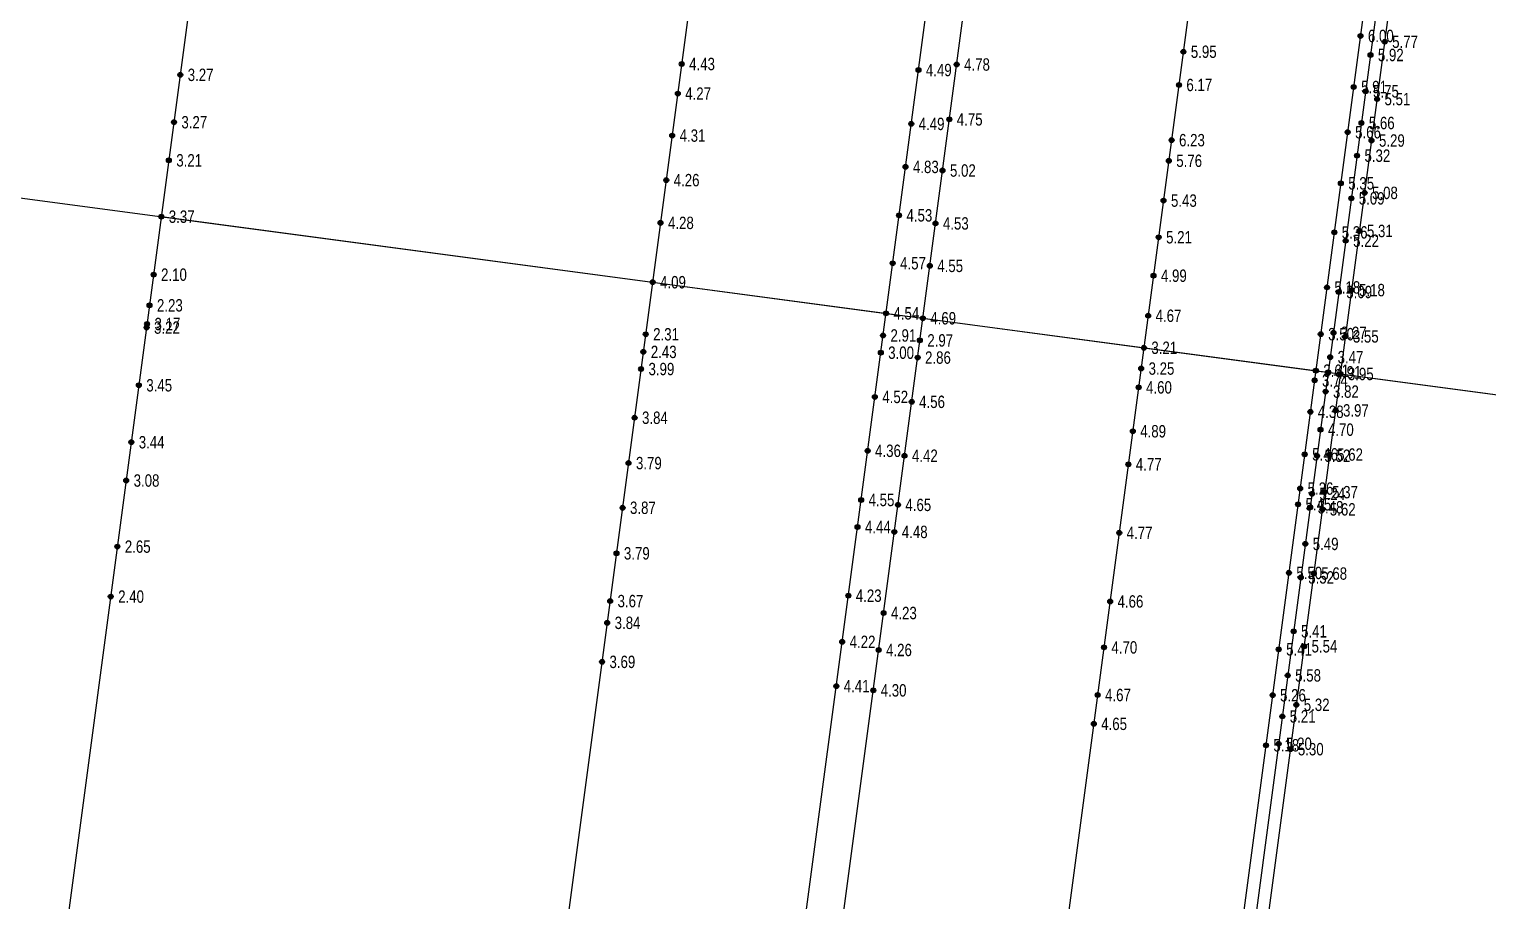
# Model space of a CAD drawing. Extents: x 572865 to 573615, y 785001 to 785187.
# Drawn here: x 573209.3 to 573268.1, y 785088.7 to 785123.9 of the extents above; entities that cross this region are included whole.
import ezdxf
from ezdxf.enums import TextEntityAlignment as Align

# ---------------------------------------------------------------- set-up
doc = ezdxf.new("R2010")
doc.units = 0
doc.header["$LTSCALE"] = 0.5
for name, color, linetype in [('DMX', 3, 'Continuous'), ('GCD', 3, 'Continuous'), ('桩号_M', 3, 'Continuous'), ('道路中线_M', 3, 'Continuous')]:
    doc.layers.add(name, color=color, linetype=linetype)
doc.styles.add('EICAD', font='fsdb_e.shx', dxfattribs={"width": 0.707, "height": 2, "bigfont": 'tjhzf.shx'})

# ---------------------------------------------------------------- blocks, each defined once
blk = doc.blocks.new('gc200')
h = blk.add_hatch(color=0)
edge = h.paths.add_edge_path()
edge.add_arc((0, 0), 0.196, 0, 360)
at = {"color": 0}
blk.add_circle((0, 0), 0.196, dxfattribs=at)

msp = doc.modelspace()

# ---------------------------------------------------------------- linework, layer by layer
at = {"layer": 'DMX', "color": 6}
for p, q in [((573219.882, 785155.955), (573209.306, 785076.657)), ((573239.707, 785153.311), (573229.131, 785074.013)), ((573259.531, 785150.667), (573248.955, 785071.369)), ((573266.47, 785149.742), (573255.894, 785070.444)), ((573267.461, 785149.61), (573256.885, 785070.312))]:
    msp.add_line(p, q, dxfattribs=at)
at = {"layer": 'DMX', "color": 6, "linetype": 'Continuous'}
for points in [[(573238.547, 785072.757), (573249.123, 785152.055)], [(573240.034, 785072.559), (573250.61, 785151.857)]]:
    msp.add_lwpolyline(points, dxfattribs=at)
at = {"layer": 'DMX', "linetype": 'Continuous'}
msp.add_lwpolyline([(573266.965, 785149.676), (573256.389, 785070.378)], dxfattribs=at)
at = {"layer": '桩号_M', "linetype": 'Continuous'}
msp.add_lwpolyline([(573214.594, 785116.306), (573234.419, 785113.662), (573243.835, 785112.406), (573245.322, 785112.208), (573254.243, 785111.018), (573261.182, 785110.093), (573262.173, 785109.961), (573274.068, 785108.374), (573293.892, 785105.73), (573313.717, 785103.086), (573319.267, 785102.346), (573333.541, 785100.442), (573353.366, 785097.798), (573373.19, 785095.154), (573393.014, 785092.51), (573412.839, 785089.866)], dxfattribs=at)
at = {"layer": '道路中线_M', "color": 4}
msp.add_line((573206.523, 785117.383), (573608.221, 785063.808), dxfattribs=at)

# ---------------------------------------------------------------- block references
at = {"layer": 'GCD', "linetype": 'Continuous'}
ref = msp.add_blockref('gc200', (573262.983, 785123.595, 6), dxfattribs=dict(at, xscale=0.5, yscale=0.5, zscale=0.5))
ref.add_attrib('height', '6.00', dxfattribs={"linetype": 'Continuous', "height": 0.5, "style": 'EICAD', "width": 0.8}).set_placement((573263.283, 785123.595, 6.002), align=Align.MIDDLE_LEFT)
ref = msp.add_blockref('gc200', (573263.96, 785123.36, 5.772), dxfattribs=dict(at, xscale=0.5, yscale=0.5, zscale=0.5))
ref.add_attrib('height', '5.77', dxfattribs={"linetype": 'Continuous', "height": 0.5, "style": 'EICAD', "width": 0.8}).set_placement((573264.26, 785123.36, 5.772), align=Align.MIDDLE_LEFT)
at = {"layer": 'GCD'}
ref = msp.add_blockref('gc200', (573255.836, 785122.958, 5.947), dxfattribs=dict(at, xscale=0.5, yscale=0.5, zscale=0.5))
ref.add_attrib('height', '5.95', dxfattribs={"height": 0.5, "style": 'EICAD', "width": 0.8}).set_placement((573256.136, 785122.958, 5.947), align=Align.MIDDLE_LEFT)
at = {"layer": 'GCD', "linetype": 'Continuous'}
ref = msp.add_blockref('gc200', (573263.384, 785122.827, 5.918), dxfattribs=dict(at, xscale=0.5, yscale=0.5, zscale=0.5))
ref.add_attrib('height', '5.92', dxfattribs={"linetype": 'Continuous', "height": 0.5, "style": 'EICAD', "width": 0.8}).set_placement((573263.684, 785122.827, 5.918), align=Align.MIDDLE_LEFT)
ref = msp.add_blockref('gc200', (573235.592, 785122.463, 4.43), dxfattribs=dict(at, xscale=0.5, yscale=0.5, zscale=0.5))
ref.add_attrib('height', '4.43', dxfattribs={"linetype": 'Continuous', "height": 0.5, "style": 'EICAD', "width": 0.8}).set_placement((573235.892, 785122.463, 4.43), align=Align.MIDDLE_LEFT)
ref = msp.add_blockref('gc200', (573245.144, 785122.219, 4.492), dxfattribs=dict(at, xscale=0.5, yscale=0.5, zscale=0.5))
ref.add_attrib('height', '4.49', dxfattribs={"linetype": 'Continuous', "height": 0.5, "style": 'EICAD', "width": 0.8}).set_placement((573245.444, 785122.219, 4.492), align=Align.MIDDLE_LEFT)
ref = msp.add_blockref('gc200', (573246.687, 785122.442, 4.781), dxfattribs=dict(at, xscale=0.5, yscale=0.5, zscale=0.5))
ref.add_attrib('height', '4.78', dxfattribs={"linetype": 'Continuous', "height": 0.5, "style": 'EICAD', "width": 0.8}).set_placement((573246.987, 785122.442, 4.781), align=Align.MIDDLE_LEFT)
ref = msp.add_blockref('gc200', (573215.357, 785122.026, 3.27), dxfattribs=dict(at, xscale=0.5, yscale=0.5, zscale=0.5))
ref.add_attrib('height', '3.27', dxfattribs={"linetype": 'Continuous', "height": 0.5, "style": 'EICAD', "width": 0.8}).set_placement((573215.657, 785122.026, 3.27), align=Align.MIDDLE_LEFT)
at = {"layer": 'GCD'}
ref = msp.add_blockref('gc200', (573255.657, 785121.618, 6.165), dxfattribs=dict(at, xscale=0.5, yscale=0.5, zscale=0.5))
ref.add_attrib('height', '6.17', dxfattribs={"height": 0.5, "style": 'EICAD', "width": 0.8}).set_placement((573255.957, 785121.618, 6.165), align=Align.MIDDLE_LEFT)
at = {"layer": 'GCD', "linetype": 'Continuous'}
ref = msp.add_blockref('gc200', (573235.434, 785121.27, 4.27), dxfattribs=dict(at, xscale=0.5, yscale=0.5, zscale=0.5))
ref.add_attrib('height', '4.27', dxfattribs={"linetype": 'Continuous', "height": 0.5, "style": 'EICAD', "width": 0.8}).set_placement((573235.733, 785121.27, 4.27), align=Align.MIDDLE_LEFT)
ref = msp.add_blockref('gc200', (573262.708, 785121.535, 5.909), dxfattribs=dict(at, xscale=0.5, yscale=0.5, zscale=0.5))
ref.add_attrib('height', '5.91', dxfattribs={"linetype": 'Continuous', "height": 0.5, "style": 'EICAD', "width": 0.8}).set_placement((573263.008, 785121.535, 5.909), align=Align.MIDDLE_LEFT)
ref = msp.add_blockref('gc200', (573263.189, 785121.36, 5.749), dxfattribs=dict(at, xscale=0.5, yscale=0.5, zscale=0.5))
ref.add_attrib('height', '5.75', dxfattribs={"linetype": 'Continuous', "height": 0.5, "style": 'EICAD', "width": 0.8}).set_placement((573263.489, 785121.36, 5.749), align=Align.MIDDLE_LEFT)
ref = msp.add_blockref('gc200', (573263.652, 785121.049, 5.505), dxfattribs=dict(at, xscale=0.5, yscale=0.5, zscale=0.5))
ref.add_attrib('height', '5.51', dxfattribs={"linetype": 'Continuous', "height": 0.5, "style": 'EICAD', "width": 0.8}).set_placement((573263.952, 785121.049, 5.505), align=Align.MIDDLE_LEFT)
ref = msp.add_blockref('gc200', (573215.102, 785120.115, 3.27), dxfattribs=dict(at, xscale=0.5, yscale=0.5, zscale=0.5))
ref.add_attrib('height', '3.27', dxfattribs={"linetype": 'Continuous', "height": 0.5, "style": 'EICAD', "width": 0.8}).set_placement((573215.402, 785120.115, 3.27), align=Align.MIDDLE_LEFT)
ref = msp.add_blockref('gc200', (573244.854, 785120.047, 4.493), dxfattribs=dict(at, xscale=0.5, yscale=0.5, zscale=0.5))
ref.add_attrib('height', '4.49', dxfattribs={"linetype": 'Continuous', "height": 0.5, "style": 'EICAD', "width": 0.8}).set_placement((573245.154, 785120.047, 4.493), align=Align.MIDDLE_LEFT)
ref = msp.add_blockref('gc200', (573246.392, 785120.23, 4.746), dxfattribs=dict(at, xscale=0.5, yscale=0.5, zscale=0.5))
ref.add_attrib('height', '4.75', dxfattribs={"linetype": 'Continuous', "height": 0.5, "style": 'EICAD', "width": 0.8}).set_placement((573246.692, 785120.23, 4.746), align=Align.MIDDLE_LEFT)
ref = msp.add_blockref('gc200', (573263.019, 785120.083, 5.661), dxfattribs=dict(at, xscale=0.5, yscale=0.5, zscale=0.5))
ref.add_attrib('height', '5.66', dxfattribs={"linetype": 'Continuous', "height": 0.5, "style": 'EICAD', "width": 0.8}).set_placement((573263.319, 785120.083, 5.661), align=Align.MIDDLE_LEFT)
ref = msp.add_blockref('gc200', (573235.208, 785119.576, 4.31), dxfattribs=dict(at, xscale=0.5, yscale=0.5, zscale=0.5))
ref.add_attrib('height', '4.31', dxfattribs={"linetype": 'Continuous', "height": 0.5, "style": 'EICAD', "width": 0.8}).set_placement((573235.507, 785119.576, 4.31), align=Align.MIDDLE_LEFT)
at = {"layer": 'GCD'}
ref = msp.add_blockref('gc200', (573255.36, 785119.391, 6.232), dxfattribs=dict(at, xscale=0.5, yscale=0.5, zscale=0.5))
ref.add_attrib('height', '6.23', dxfattribs={"height": 0.5, "style": 'EICAD', "width": 0.8}).set_placement((573255.66, 785119.391, 6.232), align=Align.MIDDLE_LEFT)
at = {"layer": 'GCD', "linetype": 'Continuous'}
ref = msp.add_blockref('gc200', (573262.465, 785119.712, 5.656), dxfattribs=dict(at, xscale=0.5, yscale=0.5, zscale=0.5))
ref.add_attrib('height', '5.66', dxfattribs={"linetype": 'Continuous', "height": 0.5, "style": 'EICAD', "width": 0.8}).set_placement((573262.765, 785119.712, 5.656), align=Align.MIDDLE_LEFT)
ref = msp.add_blockref('gc200', (573263.429, 785119.377, 5.289), dxfattribs=dict(at, xscale=0.5, yscale=0.5, zscale=0.5))
ref.add_attrib('height', '5.29', dxfattribs={"linetype": 'Continuous', "height": 0.5, "style": 'EICAD', "width": 0.8}).set_placement((573263.729, 785119.377, 5.289), align=Align.MIDDLE_LEFT)
ref = msp.add_blockref('gc200', (573262.843, 785118.766, 5.316), dxfattribs=dict(at, xscale=0.5, yscale=0.5, zscale=0.5))
ref.add_attrib('height', '5.32', dxfattribs={"linetype": 'Continuous', "height": 0.5, "style": 'EICAD', "width": 0.8}).set_placement((573263.143, 785118.766, 5.316), align=Align.MIDDLE_LEFT)
ref = msp.add_blockref('gc200', (573214.897, 785118.578, 3.21), dxfattribs=dict(at, xscale=0.5, yscale=0.5, zscale=0.5))
ref.add_attrib('height', '3.21', dxfattribs={"linetype": 'Continuous', "height": 0.5, "style": 'EICAD', "width": 0.8}).set_placement((573215.197, 785118.578, 3.21), align=Align.MIDDLE_LEFT)
ref = msp.add_blockref('gc200', (573244.623, 785118.313, 4.834), dxfattribs=dict(at, xscale=0.5, yscale=0.5, zscale=0.5))
ref.add_attrib('height', '4.83', dxfattribs={"linetype": 'Continuous', "height": 0.5, "style": 'EICAD', "width": 0.8}).set_placement((573244.923, 785118.313, 4.834), align=Align.MIDDLE_LEFT)
ref = msp.add_blockref('gc200', (573246.117, 785118.167, 5.019), dxfattribs=dict(at, xscale=0.5, yscale=0.5, zscale=0.5))
ref.add_attrib('height', '5.02', dxfattribs={"linetype": 'Continuous', "height": 0.5, "style": 'EICAD', "width": 0.8}).set_placement((573246.417, 785118.167, 5.019), align=Align.MIDDLE_LEFT)
at = {"layer": 'GCD'}
ref = msp.add_blockref('gc200', (573255.249, 785118.56, 5.761), dxfattribs=dict(at, xscale=0.5, yscale=0.5, zscale=0.5))
ref.add_attrib('height', '5.76', dxfattribs={"height": 0.5, "style": 'EICAD', "width": 0.8}).set_placement((573255.549, 785118.56, 5.761), align=Align.MIDDLE_LEFT)
at = {"layer": 'GCD', "linetype": 'Continuous'}
ref = msp.add_blockref('gc200', (573234.968, 785117.779, 4.26), dxfattribs=dict(at, xscale=0.5, yscale=0.5, zscale=0.5))
ref.add_attrib('height', '4.26', dxfattribs={"linetype": 'Continuous', "height": 0.5, "style": 'EICAD', "width": 0.8}).set_placement((573235.268, 785117.779, 4.26), align=Align.MIDDLE_LEFT)
ref = msp.add_blockref('gc200', (573262.19, 785117.65, 5.353), dxfattribs=dict(at, xscale=0.5, yscale=0.5, zscale=0.5))
ref.add_attrib('height', '5.35', dxfattribs={"linetype": 'Continuous', "height": 0.5, "style": 'EICAD', "width": 0.8}).set_placement((573262.49, 785117.65, 5.353), align=Align.MIDDLE_LEFT)
at = {"layer": 'GCD'}
ref = msp.add_blockref('gc200', (573255.035, 785116.954, 5.43), dxfattribs=dict(at, xscale=0.5, yscale=0.5, zscale=0.5))
ref.add_attrib('height', '5.43', dxfattribs={"height": 0.5, "style": 'EICAD', "width": 0.8}).set_placement((573255.335, 785116.954, 5.43), align=Align.MIDDLE_LEFT)
at = {"layer": 'GCD', "linetype": 'Continuous'}
ref = msp.add_blockref('gc200', (573262.613, 785117.044, 5.09), dxfattribs=dict(at, xscale=0.5, yscale=0.5, zscale=0.5))
ref.add_attrib('height', '5.09', dxfattribs={"linetype": 'Continuous', "height": 0.5, "style": 'EICAD', "width": 0.8}).set_placement((573262.913, 785117.044, 5.09), align=Align.MIDDLE_LEFT)
ref = msp.add_blockref('gc200', (573263.147, 785117.265, 5.075), dxfattribs=dict(at, xscale=0.5, yscale=0.5, zscale=0.5))
ref.add_attrib('height', '5.08', dxfattribs={"linetype": 'Continuous', "height": 0.5, "style": 'EICAD', "width": 0.8}).set_placement((573263.447, 785117.265, 5.075), align=Align.MIDDLE_LEFT)
ref = msp.add_blockref('gc200', (573214.594, 785116.306, 3.368), dxfattribs=dict(at, xscale=0.5, yscale=0.5, zscale=0.5))
ref.add_attrib('height', '3.37', dxfattribs={"linetype": 'Continuous', "height": 0.5, "style": 'EICAD', "width": 0.8}).set_placement((573214.894, 785116.306, 3.368), align=Align.MIDDLE_LEFT)
ref = msp.add_blockref('gc200', (573244.362, 785116.359, 4.53), dxfattribs=dict(at, xscale=0.5, yscale=0.5, zscale=0.5))
ref.add_attrib('height', '4.53', dxfattribs={"linetype": 'Continuous', "height": 0.5, "style": 'EICAD', "width": 0.8}).set_placement((573244.662, 785116.359, 4.53), align=Align.MIDDLE_LEFT)
ref = msp.add_blockref('gc200', (573234.738, 785116.055, 4.28), dxfattribs=dict(at, xscale=0.5, yscale=0.5, zscale=0.5))
ref.add_attrib('height', '4.28', dxfattribs={"linetype": 'Continuous', "height": 0.5, "style": 'EICAD', "width": 0.8}).set_placement((573235.038, 785116.055, 4.28), align=Align.MIDDLE_LEFT)
ref = msp.add_blockref('gc200', (573245.832, 785116.033, 4.525), dxfattribs=dict(at, xscale=0.5, yscale=0.5, zscale=0.5))
ref.add_attrib('height', '4.53', dxfattribs={"linetype": 'Continuous', "height": 0.5, "style": 'EICAD', "width": 0.8}).set_placement((573246.132, 785116.033, 4.525), align=Align.MIDDLE_LEFT)
ref = msp.add_blockref('gc200', (573262.942, 785115.729, 5.309), dxfattribs=dict(at, xscale=0.5, yscale=0.5, zscale=0.5))
ref.add_attrib('height', '5.31', dxfattribs={"linetype": 'Continuous', "height": 0.5, "style": 'EICAD', "width": 0.8}).set_placement((573263.242, 785115.729, 5.309), align=Align.MIDDLE_LEFT)
at = {"layer": 'GCD'}
ref = msp.add_blockref('gc200', (573254.838, 785115.475, 5.207), dxfattribs=dict(at, xscale=0.5, yscale=0.5, zscale=0.5))
ref.add_attrib('height', '5.21', dxfattribs={"height": 0.5, "style": 'EICAD', "width": 0.8}).set_placement((573255.138, 785115.475, 5.207), align=Align.MIDDLE_LEFT)
at = {"layer": 'GCD', "linetype": 'Continuous'}
ref = msp.add_blockref('gc200', (573261.926, 785115.672, 5.358), dxfattribs=dict(at, xscale=0.5, yscale=0.5, zscale=0.5))
ref.add_attrib('height', '5.36', dxfattribs={"linetype": 'Continuous', "height": 0.5, "style": 'EICAD', "width": 0.8}).set_placement((573262.226, 785115.672, 5.358), align=Align.MIDDLE_LEFT)
ref = msp.add_blockref('gc200', (573262.385, 785115.334, 5.219), dxfattribs=dict(at, xscale=0.5, yscale=0.5, zscale=0.5))
ref.add_attrib('height', '5.22', dxfattribs={"linetype": 'Continuous', "height": 0.5, "style": 'EICAD', "width": 0.8}).set_placement((573262.685, 785115.334, 5.219), align=Align.MIDDLE_LEFT)
ref = msp.add_blockref('gc200', (573214.282, 785113.967, 2.1), dxfattribs=dict(at, xscale=0.5, yscale=0.5, zscale=0.5))
ref.add_attrib('height', '2.10', dxfattribs={"linetype": 'Continuous', "height": 0.5, "style": 'EICAD', "width": 0.8}).set_placement((573214.582, 785113.967, 2.1), align=Align.MIDDLE_LEFT)
ref = msp.add_blockref('gc200', (573244.105, 785114.427, 4.573), dxfattribs=dict(at, xscale=0.5, yscale=0.5, zscale=0.5))
ref.add_attrib('height', '4.57', dxfattribs={"linetype": 'Continuous', "height": 0.5, "style": 'EICAD', "width": 0.8}).set_placement((573244.405, 785114.427, 4.573), align=Align.MIDDLE_LEFT)
ref = msp.add_blockref('gc200', (573245.604, 785114.32, 4.55), dxfattribs=dict(at, xscale=0.5, yscale=0.5, zscale=0.5))
ref.add_attrib('height', '4.55', dxfattribs={"linetype": 'Continuous', "height": 0.5, "style": 'EICAD', "width": 0.8}).set_placement((573245.904, 785114.32, 4.55), align=Align.MIDDLE_LEFT)
at = {"layer": 'GCD'}
ref = msp.add_blockref('gc200', (573254.631, 785113.924, 4.989), dxfattribs=dict(at, xscale=0.5, yscale=0.5, zscale=0.5))
ref.add_attrib('height', '4.99', dxfattribs={"height": 0.5, "style": 'EICAD', "width": 0.8}).set_placement((573254.931, 785113.924, 4.989), align=Align.MIDDLE_LEFT)
at = {"layer": 'GCD', "linetype": 'Continuous'}
ref = msp.add_blockref('gc200', (573234.419, 785113.662, 4.093), dxfattribs=dict(at, xscale=0.5, yscale=0.5, zscale=0.5))
ref.add_attrib('height', '4.09', dxfattribs={"linetype": 'Continuous', "height": 0.5, "style": 'EICAD', "width": 0.8}).set_placement((573234.719, 785113.662, 4.093), align=Align.MIDDLE_LEFT)
ref = msp.add_blockref('gc200', (573261.63, 785113.453, 5.177), dxfattribs=dict(at, xscale=0.5, yscale=0.5, zscale=0.5))
ref.add_attrib('height', '5.18', dxfattribs={"linetype": 'Continuous', "height": 0.5, "style": 'EICAD', "width": 0.8}).set_placement((573261.93, 785113.453, 5.177), align=Align.MIDDLE_LEFT)
ref = msp.add_blockref('gc200', (573262.625, 785113.346, 5.184), dxfattribs=dict(at, xscale=0.5, yscale=0.5, zscale=0.5))
ref.add_attrib('height', '5.18', dxfattribs={"linetype": 'Continuous', "height": 0.5, "style": 'EICAD', "width": 0.8}).set_placement((573262.925, 785113.346, 5.184), align=Align.MIDDLE_LEFT)
ref = msp.add_blockref('gc200', (573262.11, 785113.268, 5.09), dxfattribs=dict(at, xscale=0.5, yscale=0.5, zscale=0.5))
ref.add_attrib('height', '5.09', dxfattribs={"linetype": 'Continuous', "height": 0.5, "style": 'EICAD', "width": 0.8}).set_placement((573262.41, 785113.268, 5.09), align=Align.MIDDLE_LEFT)
ref = msp.add_blockref('gc200', (573214.117, 785112.73, 2.23), dxfattribs=dict(at, xscale=0.5, yscale=0.5, zscale=0.5))
ref.add_attrib('height', '2.23', dxfattribs={"linetype": 'Continuous', "height": 0.5, "style": 'EICAD', "width": 0.8}).set_placement((573214.417, 785112.73, 2.23), align=Align.MIDDLE_LEFT)
ref = msp.add_blockref('gc200', (573243.835, 785112.406, 4.54), dxfattribs=dict(at, xscale=0.5, yscale=0.5, zscale=0.5))
ref.add_attrib('height', '4.54', dxfattribs={"linetype": 'Continuous', "height": 0.5, "style": 'EICAD', "width": 0.8}).set_placement((573244.135, 785112.406), align=Align.MIDDLE_LEFT)
ref = msp.add_blockref('gc200', (573245.322, 785112.208, 4.69), dxfattribs=dict(at, xscale=0.5, yscale=0.5, zscale=0.5))
ref.add_attrib('height', '4.69', dxfattribs={"linetype": 'Continuous', "height": 0.5, "style": 'EICAD', "width": 0.8}).set_placement((573245.622, 785112.208), align=Align.MIDDLE_LEFT)
at = {"layer": 'GCD'}
ref = msp.add_blockref('gc200', (573254.415, 785112.309, 4.668), dxfattribs=dict(at, xscale=0.5, yscale=0.5, zscale=0.5))
ref.add_attrib('height', '4.67', dxfattribs={"height": 0.5, "style": 'EICAD', "width": 0.8}).set_placement((573254.715, 785112.309, 4.668), align=Align.MIDDLE_LEFT)
at = {"layer": 'GCD', "linetype": 'Continuous'}
ref = msp.add_blockref('gc200', (573213.998, 785111.832, 3.22), dxfattribs=dict(at, xscale=0.5, yscale=0.5, zscale=0.5))
ref.add_attrib('height', '3.22', dxfattribs={"linetype": 'Continuous', "height": 0.5, "style": 'EICAD', "width": 0.8}).set_placement((573214.298, 785111.832, 3.22), align=Align.MIDDLE_LEFT)
ref = msp.add_blockref('gc200', (573214.017, 785111.976, 3.17), dxfattribs=dict(at, xscale=0.5, yscale=0.5, zscale=0.5))
ref.add_attrib('height', '3.17', dxfattribs={"linetype": 'Continuous', "height": 0.5, "style": 'EICAD', "width": 0.8}).set_placement((573214.317, 785111.976, 3.17), align=Align.MIDDLE_LEFT)
ref = msp.add_blockref('gc200', (573261.378, 785111.566, 3.5), dxfattribs=dict(at, xscale=0.5, yscale=0.5, zscale=0.5))
ref.add_attrib('height', '3.50', dxfattribs={"linetype": 'Continuous', "height": 0.5, "style": 'EICAD', "width": 0.8}).set_placement((573261.678, 785111.566, 3.498), align=Align.MIDDLE_LEFT)
ref = msp.add_blockref('gc200', (573261.89, 785111.62, 3.273), dxfattribs=dict(at, xscale=0.5, yscale=0.5, zscale=0.5))
ref.add_attrib('height', '3.27', dxfattribs={"linetype": 'Continuous', "height": 0.5, "style": 'EICAD', "width": 0.8}).set_placement((573262.19, 785111.62, 3.273), align=Align.MIDDLE_LEFT)
ref = msp.add_blockref('gc200', (573234.139, 785111.562, 2.31), dxfattribs=dict(at, xscale=0.5, yscale=0.5, zscale=0.5))
ref.add_attrib('height', '2.31', dxfattribs={"linetype": 'Continuous', "height": 0.5, "style": 'EICAD', "width": 0.8}).set_placement((573234.439, 785111.562, 1.51), align=Align.MIDDLE_LEFT)
ref = msp.add_blockref('gc200', (573243.716, 785111.514, 2.91), dxfattribs=dict(at, xscale=0.5, yscale=0.5, zscale=0.5))
ref.add_attrib('height', '2.91', dxfattribs={"linetype": 'Continuous', "height": 0.5, "style": 'EICAD', "width": 0.8}).set_placement((573244.016, 785111.514), align=Align.MIDDLE_LEFT)
ref = msp.add_blockref('gc200', (573245.203, 785111.316, 2.97), dxfattribs=dict(at, xscale=0.5, yscale=0.5, zscale=0.5))
ref.add_attrib('height', '2.97', dxfattribs={"linetype": 'Continuous', "height": 0.5, "style": 'EICAD', "width": 0.8}).set_placement((573245.503, 785111.316), align=Align.MIDDLE_LEFT)
ref = msp.add_blockref('gc200', (573254.243, 785111.018, 3.207), dxfattribs=dict(at, xscale=0.5, yscale=0.5, zscale=0.5))
ref.add_attrib('height', '3.21', dxfattribs={"linetype": 'Continuous', "height": 0.5, "style": 'EICAD', "width": 0.8}).set_placement((573254.543, 785111.018, 3.207), align=Align.MIDDLE_LEFT)
ref = msp.add_blockref('gc200', (573262.375, 785111.476, 3.547), dxfattribs=dict(at, xscale=0.5, yscale=0.5, zscale=0.5))
ref.add_attrib('height', '3.55', dxfattribs={"linetype": 'Continuous', "height": 0.5, "style": 'EICAD', "width": 0.8}).set_placement((573262.675, 785111.476, 3.547), align=Align.MIDDLE_LEFT)
ref = msp.add_blockref('gc200', (573234.044, 785110.852, 2.43), dxfattribs=dict(at, xscale=0.5, yscale=0.5, zscale=0.5))
ref.add_attrib('height', '2.43', dxfattribs={"linetype": 'Continuous', "height": 0.5, "style": 'EICAD', "width": 0.8}).set_placement((573234.344, 785110.852, 2.43), align=Align.MIDDLE_LEFT)
ref = msp.add_blockref('gc200', (573243.624, 785110.82, 3), dxfattribs=dict(at, xscale=0.5, yscale=0.5, zscale=0.5))
ref.add_attrib('height', '3.00', dxfattribs={"linetype": 'Continuous', "height": 0.5, "style": 'EICAD', "width": 0.8}).set_placement((573243.924, 785110.82), align=Align.MIDDLE_LEFT)
ref = msp.add_blockref('gc200', (573245.111, 785110.622, 2.86), dxfattribs=dict(at, xscale=0.5, yscale=0.5, zscale=0.5))
ref.add_attrib('height', '2.86', dxfattribs={"linetype": 'Continuous', "height": 0.5, "style": 'EICAD', "width": 0.8}).set_placement((573245.411, 785110.622), align=Align.MIDDLE_LEFT)
ref = msp.add_blockref('gc200', (573261.759, 785110.639, 3.471), dxfattribs=dict(at, xscale=0.5, yscale=0.5, zscale=0.5))
ref.add_attrib('height', '3.47', dxfattribs={"linetype": 'Continuous', "height": 0.5, "style": 'EICAD', "width": 0.8}).set_placement((573262.059, 785110.639, 3.471), align=Align.MIDDLE_LEFT)
ref = msp.add_blockref('gc200', (573233.952, 785110.16, 3.99), dxfattribs=dict(at, xscale=0.5, yscale=0.5, zscale=0.5))
ref.add_attrib('height', '3.99', dxfattribs={"linetype": 'Continuous', "height": 0.5, "style": 'EICAD', "width": 0.8}).set_placement((573234.252, 785110.16, 3.99), align=Align.MIDDLE_LEFT)
at = {"layer": 'GCD'}
ref = msp.add_blockref('gc200', (573254.131, 785110.18, 3.251), dxfattribs=dict(at, xscale=0.5, yscale=0.5, zscale=0.5))
ref.add_attrib('height', '3.25', dxfattribs={"height": 0.5, "style": 'EICAD', "width": 0.8}).set_placement((573254.431, 785110.18, 3.251), align=Align.MIDDLE_LEFT)
at = {"layer": 'GCD', "linetype": 'Continuous'}
ref = msp.add_blockref('gc200', (573261.182, 785110.093, 3.61), dxfattribs=dict(at, xscale=0.5, yscale=0.5, zscale=0.5))
ref.add_attrib('height', '3.61', dxfattribs={"linetype": 'Continuous', "height": 0.5, "style": 'EICAD', "width": 0.8}).set_placement((573261.482, 785110.093), align=Align.MIDDLE_LEFT)
ref = msp.add_blockref('gc200', (573261.677, 785110.027, 4.91), dxfattribs=dict(at, xscale=0.5, yscale=0.5, zscale=0.5))
ref.add_attrib('height', '4.91', dxfattribs={"linetype": 'Continuous', "height": 0.5, "style": 'EICAD', "width": 0.8}).set_placement((573261.977, 785110.027), align=Align.MIDDLE_LEFT)
ref = msp.add_blockref('gc200', (573262.173, 785109.961, 3.95), dxfattribs=dict(at, xscale=0.5, yscale=0.5, zscale=0.5))
ref.add_attrib('height', '3.95', dxfattribs={"linetype": 'Continuous', "height": 0.5, "style": 'EICAD', "width": 0.8}).set_placement((573262.473, 785109.961), align=Align.MIDDLE_LEFT)
ref = msp.add_blockref('gc200', (573213.687, 785109.505, 3.45), dxfattribs=dict(at, xscale=0.5, yscale=0.5, zscale=0.5))
ref.add_attrib('height', '3.45', dxfattribs={"linetype": 'Continuous', "height": 0.5, "style": 'EICAD', "width": 0.8}).set_placement((573213.987, 785109.505, 3.45), align=Align.MIDDLE_LEFT)
at = {"layer": 'GCD'}
ref = msp.add_blockref('gc200', (573254.03, 785109.421, 4.6), dxfattribs=dict(at, xscale=0.5, yscale=0.5, zscale=0.5))
ref.add_attrib('height', '4.60', dxfattribs={"height": 0.5, "style": 'EICAD', "width": 0.8}).set_placement((573254.33, 785109.421, 4.6), align=Align.MIDDLE_LEFT)
at = {"layer": 'GCD', "linetype": 'Continuous'}
ref = msp.add_blockref('gc200', (573261.13, 785109.703, 3.74), dxfattribs=dict(at, xscale=0.5, yscale=0.5, zscale=0.5))
ref.add_attrib('height', '3.74', dxfattribs={"linetype": 'Continuous', "height": 0.5, "style": 'EICAD', "width": 0.8}).set_placement((573261.43, 785109.703, 3.74), align=Align.MIDDLE_LEFT)
ref = msp.add_blockref('gc200', (573261.574, 785109.25, 3.818), dxfattribs=dict(at, xscale=0.5, yscale=0.5, zscale=0.5))
ref.add_attrib('height', '3.82', dxfattribs={"linetype": 'Continuous', "height": 0.5, "style": 'EICAD', "width": 0.8}).set_placement((573261.874, 785109.25, 3.818), align=Align.MIDDLE_LEFT)
ref = msp.add_blockref('gc200', (573243.386, 785109.036, 4.52), dxfattribs=dict(at, xscale=0.5, yscale=0.5, zscale=0.5))
ref.add_attrib('height', '4.52', dxfattribs={"linetype": 'Continuous', "height": 0.5, "style": 'EICAD', "width": 0.8}).set_placement((573243.686, 785109.036), align=Align.MIDDLE_LEFT)
ref = msp.add_blockref('gc200', (573244.873, 785108.838, 4.56), dxfattribs=dict(at, xscale=0.5, yscale=0.5, zscale=0.5))
ref.add_attrib('height', '4.56', dxfattribs={"linetype": 'Continuous', "height": 0.5, "style": 'EICAD', "width": 0.8}).set_placement((573245.173, 785108.838), align=Align.MIDDLE_LEFT)
ref = msp.add_blockref('gc200', (573233.69, 785108.196, 3.84), dxfattribs=dict(at, xscale=0.5, yscale=0.5, zscale=0.5))
ref.add_attrib('height', '3.84', dxfattribs={"linetype": 'Continuous', "height": 0.5, "style": 'EICAD', "width": 0.8}).set_placement((573233.99, 785108.196, 3.84), align=Align.MIDDLE_LEFT)
ref = msp.add_blockref('gc200', (573260.961, 785108.436, 4.375), dxfattribs=dict(at, xscale=0.5, yscale=0.5, zscale=0.5))
ref.add_attrib('height', '4.38', dxfattribs={"linetype": 'Continuous', "height": 0.5, "style": 'EICAD', "width": 0.8}).set_placement((573261.261, 785108.436, 4.375), align=Align.MIDDLE_LEFT)
ref = msp.add_blockref('gc200', (573261.977, 785108.492, 3.968), dxfattribs=dict(at, xscale=0.5, yscale=0.5, zscale=0.5))
ref.add_attrib('height', '3.97', dxfattribs={"linetype": 'Continuous', "height": 0.5, "style": 'EICAD', "width": 0.8}).set_placement((573262.277, 785108.492, 3.968), align=Align.MIDDLE_LEFT)
at = {"layer": 'GCD'}
ref = msp.add_blockref('gc200', (573253.794, 785107.651, 4.891), dxfattribs=dict(at, xscale=0.5, yscale=0.5, zscale=0.5))
ref.add_attrib('height', '4.89', dxfattribs={"height": 0.5, "style": 'EICAD', "width": 0.8}).set_placement((573254.094, 785107.651, 4.891), align=Align.MIDDLE_LEFT)
at = {"layer": 'GCD', "linetype": 'Continuous'}
ref = msp.add_blockref('gc200', (573261.369, 785107.715, 4.704), dxfattribs=dict(at, xscale=0.5, yscale=0.5, zscale=0.5))
ref.add_attrib('height', '4.70', dxfattribs={"linetype": 'Continuous', "height": 0.5, "style": 'EICAD', "width": 0.8}).set_placement((573261.669, 785107.715, 4.704), align=Align.MIDDLE_LEFT)
ref = msp.add_blockref('gc200', (573213.381, 785107.208, 3.44), dxfattribs=dict(at, xscale=0.5, yscale=0.5, zscale=0.5))
ref.add_attrib('height', '3.44', dxfattribs={"linetype": 'Continuous', "height": 0.5, "style": 'EICAD', "width": 0.8}).set_placement((573213.681, 785107.208, 3.44), align=Align.MIDDLE_LEFT)
ref = msp.add_blockref('gc200', (573243.096, 785106.862, 4.36), dxfattribs=dict(at, xscale=0.5, yscale=0.5, zscale=0.5))
ref.add_attrib('height', '4.36', dxfattribs={"linetype": 'Continuous', "height": 0.5, "style": 'EICAD', "width": 0.8}).set_placement((573243.396, 785106.862), align=Align.MIDDLE_LEFT)
ref = msp.add_blockref('gc200', (573233.446, 785106.367, 3.79), dxfattribs=dict(at, xscale=0.5, yscale=0.5, zscale=0.5))
ref.add_attrib('height', '3.79', dxfattribs={"linetype": 'Continuous', "height": 0.5, "style": 'EICAD', "width": 0.8}).set_placement((573233.746, 785106.367, 3.79), align=Align.MIDDLE_LEFT)
ref = msp.add_blockref('gc200', (573244.583, 785106.664, 4.42), dxfattribs=dict(at, xscale=0.5, yscale=0.5, zscale=0.5))
ref.add_attrib('height', '4.42', dxfattribs={"linetype": 'Continuous', "height": 0.5, "style": 'EICAD', "width": 0.8}).set_placement((573244.883, 785106.664, 4.23), align=Align.MIDDLE_LEFT)
at = {"layer": 'GCD'}
ref = msp.add_blockref('gc200', (573253.616, 785106.316, 4.771), dxfattribs=dict(at, xscale=0.5, yscale=0.5, zscale=0.5))
ref.add_attrib('height', '4.77', dxfattribs={"height": 0.5, "style": 'EICAD', "width": 0.8}).set_placement((573253.916, 785106.316, 4.771), align=Align.MIDDLE_LEFT)
at = {"layer": 'GCD', "linetype": 'Continuous'}
ref = msp.add_blockref('gc200', (573260.732, 785106.72, 5.456), dxfattribs=dict(at, xscale=0.5, yscale=0.5, zscale=0.5))
ref.add_attrib('height', '5.46', dxfattribs={"linetype": 'Continuous', "height": 0.5, "style": 'EICAD', "width": 0.8}).set_placement((573261.032, 785106.72, 5.456), align=Align.MIDDLE_LEFT)
ref = msp.add_blockref('gc200', (573261.229, 785106.663, 5.516), dxfattribs=dict(at, xscale=0.5, yscale=0.5, zscale=0.5))
ref.add_attrib('height', '5.52', dxfattribs={"linetype": 'Continuous', "height": 0.5, "style": 'EICAD', "width": 0.8}).set_placement((573261.529, 785106.663, 5.516), align=Align.MIDDLE_LEFT)
ref = msp.add_blockref('gc200', (573261.74, 785106.712, 5.621), dxfattribs=dict(at, xscale=0.5, yscale=0.5, zscale=0.5))
ref.add_attrib('height', '5.62', dxfattribs={"linetype": 'Continuous', "height": 0.5, "style": 'EICAD', "width": 0.8}).set_placement((573262.04, 785106.712, 5.621), align=Align.MIDDLE_LEFT)
ref = msp.add_blockref('gc200', (573213.175, 785105.664, 3.08), dxfattribs=dict(at, xscale=0.5, yscale=0.5, zscale=0.5))
ref.add_attrib('height', '3.08', dxfattribs={"linetype": 'Continuous', "height": 0.5, "style": 'EICAD', "width": 0.8}).set_placement((573213.475, 785105.664, 3.08), align=Align.MIDDLE_LEFT)
ref = msp.add_blockref('gc200', (573260.548, 785105.34, 5.263), dxfattribs=dict(at, xscale=0.5, yscale=0.5, zscale=0.5))
ref.add_attrib('height', '5.26', dxfattribs={"linetype": 'Continuous', "height": 0.5, "style": 'EICAD', "width": 0.8}).set_placement((573260.848, 785105.34, 5.263), align=Align.MIDDLE_LEFT)
ref = msp.add_blockref('gc200', (573261.024, 785105.127, 5.236), dxfattribs=dict(at, xscale=0.5, yscale=0.5, zscale=0.5))
ref.add_attrib('height', '5.24', dxfattribs={"linetype": 'Continuous', "height": 0.5, "style": 'EICAD', "width": 0.8}).set_placement((573261.324, 785105.127, 5.236), align=Align.MIDDLE_LEFT)
ref = msp.add_blockref('gc200', (573261.537, 785105.194, 5.37), dxfattribs=dict(at, xscale=0.5, yscale=0.5, zscale=0.5))
ref.add_attrib('height', '5.37', dxfattribs={"linetype": 'Continuous', "height": 0.5, "style": 'EICAD', "width": 0.8}).set_placement((573261.837, 785105.194, 5.37), align=Align.MIDDLE_LEFT)
ref = msp.add_blockref('gc200', (573233.205, 785104.565, 3.87), dxfattribs=dict(at, xscale=0.5, yscale=0.5, zscale=0.5))
ref.add_attrib('height', '3.87', dxfattribs={"linetype": 'Continuous', "height": 0.5, "style": 'EICAD', "width": 0.8}).set_placement((573233.505, 785104.565, 3.87), align=Align.MIDDLE_LEFT)
ref = msp.add_blockref('gc200', (573242.832, 785104.879, 4.55), dxfattribs=dict(at, xscale=0.5, yscale=0.5, zscale=0.5))
ref.add_attrib('height', '4.55', dxfattribs={"linetype": 'Continuous', "height": 0.5, "style": 'EICAD', "width": 0.8}).set_placement((573243.132, 785104.879), align=Align.MIDDLE_LEFT)
ref = msp.add_blockref('gc200', (573244.318, 785104.681, 4.65), dxfattribs=dict(at, xscale=0.5, yscale=0.5, zscale=0.5))
ref.add_attrib('height', '4.65', dxfattribs={"linetype": 'Continuous', "height": 0.5, "style": 'EICAD', "width": 0.8}).set_placement((573244.618, 785104.681, 4.23), align=Align.MIDDLE_LEFT)
ref = msp.add_blockref('gc200', (573260.463, 785104.705, 5.45), dxfattribs=dict(at, xscale=0.5, yscale=0.5, zscale=0.5))
ref.add_attrib('height', '5.45', dxfattribs={"linetype": 'Continuous', "height": 0.5, "style": 'EICAD', "width": 0.8}).set_placement((573260.763, 785104.705, 5.45), align=Align.MIDDLE_LEFT)
ref = msp.add_blockref('gc200', (573260.951, 785104.584, 5.481), dxfattribs=dict(at, xscale=0.5, yscale=0.5, zscale=0.5))
ref.add_attrib('height', '5.48', dxfattribs={"linetype": 'Continuous', "height": 0.5, "style": 'EICAD', "width": 0.8}).set_placement((573261.251, 785104.584, 5.481), align=Align.MIDDLE_LEFT)
ref = msp.add_blockref('gc200', (573261.445, 785104.501, 5.615), dxfattribs=dict(at, xscale=0.5, yscale=0.5, zscale=0.5))
ref.add_attrib('height', '5.62', dxfattribs={"linetype": 'Continuous', "height": 0.5, "style": 'EICAD', "width": 0.8}).set_placement((573261.745, 785104.501, 5.615), align=Align.MIDDLE_LEFT)
ref = msp.add_blockref('gc200', (573242.686, 785103.789, 4.44), dxfattribs=dict(at, xscale=0.5, yscale=0.5, zscale=0.5))
ref.add_attrib('height', '4.44', dxfattribs={"linetype": 'Continuous', "height": 0.5, "style": 'EICAD', "width": 0.8}).set_placement((573242.986, 785103.789), align=Align.MIDDLE_LEFT)
ref = msp.add_blockref('gc200', (573244.173, 785103.591, 4.48), dxfattribs=dict(at, xscale=0.5, yscale=0.5, zscale=0.5))
ref.add_attrib('height', '4.48', dxfattribs={"linetype": 'Continuous', "height": 0.5, "style": 'EICAD', "width": 0.8}).set_placement((573244.473, 785103.591, 4.23), align=Align.MIDDLE_LEFT)
at = {"layer": 'GCD'}
ref = msp.add_blockref('gc200', (573253.248, 785103.556, 4.769), dxfattribs=dict(at, xscale=0.5, yscale=0.5, zscale=0.5))
ref.add_attrib('height', '4.77', dxfattribs={"height": 0.5, "style": 'EICAD', "width": 0.8}).set_placement((573253.548, 785103.556, 4.769), align=Align.MIDDLE_LEFT)
at = {"layer": 'GCD', "linetype": 'Continuous'}
ref = msp.add_blockref('gc200', (573212.819, 785102.998, 2.65), dxfattribs=dict(at, xscale=0.5, yscale=0.5, zscale=0.5))
ref.add_attrib('height', '2.65', dxfattribs={"linetype": 'Continuous', "height": 0.5, "style": 'EICAD', "width": 0.8}).set_placement((573213.119, 785102.998, 2.65), align=Align.MIDDLE_LEFT)
ref = msp.add_blockref('gc200', (573260.755, 785103.108, 5.493), dxfattribs=dict(at, xscale=0.5, yscale=0.5, zscale=0.5))
ref.add_attrib('height', '5.49', dxfattribs={"linetype": 'Continuous', "height": 0.5, "style": 'EICAD', "width": 0.8}).set_placement((573261.055, 785103.108, 5.493), align=Align.MIDDLE_LEFT)
ref = msp.add_blockref('gc200', (573232.96, 785102.727, 3.79), dxfattribs=dict(at, xscale=0.5, yscale=0.5, zscale=0.5))
ref.add_attrib('height', '3.79', dxfattribs={"linetype": 'Continuous', "height": 0.5, "style": 'EICAD', "width": 0.8}).set_placement((573233.26, 785102.727, 3.79), align=Align.MIDDLE_LEFT)
ref = msp.add_blockref('gc200', (573260.094, 785101.938, 5.5), dxfattribs=dict(at, xscale=0.5, yscale=0.5, zscale=0.5))
ref.add_attrib('height', '5.50', dxfattribs={"linetype": 'Continuous', "height": 0.5, "style": 'EICAD', "width": 0.8}).set_placement((573260.394, 785101.938, 5.5), align=Align.MIDDLE_LEFT)
ref = msp.add_blockref('gc200', (573260.574, 785101.755, 5.521), dxfattribs=dict(at, xscale=0.5, yscale=0.5, zscale=0.5))
ref.add_attrib('height', '5.52', dxfattribs={"linetype": 'Continuous', "height": 0.5, "style": 'EICAD', "width": 0.8}).set_placement((573260.874, 785101.755, 5.521), align=Align.MIDDLE_LEFT)
ref = msp.add_blockref('gc200', (573261.1, 785101.912, 5.679), dxfattribs=dict(at, xscale=0.5, yscale=0.5, zscale=0.5))
ref.add_attrib('height', '5.68', dxfattribs={"linetype": 'Continuous', "height": 0.5, "style": 'EICAD', "width": 0.8}).set_placement((573261.4, 785101.912, 5.679), align=Align.MIDDLE_LEFT)
ref = msp.add_blockref('gc200', (573212.551, 785100.983, 2.4), dxfattribs=dict(at, xscale=0.5, yscale=0.5, zscale=0.5))
ref.add_attrib('height', '2.40', dxfattribs={"linetype": 'Continuous', "height": 0.5, "style": 'EICAD', "width": 0.8}).set_placement((573212.851, 785100.983, 2.4), align=Align.MIDDLE_LEFT)
ref = msp.add_blockref('gc200', (573242.317, 785101.019, 4.231), dxfattribs=dict(at, xscale=0.5, yscale=0.5, zscale=0.5))
ref.add_attrib('height', '4.23', dxfattribs={"linetype": 'Continuous', "height": 0.5, "style": 'EICAD', "width": 0.8}).set_placement((573242.617, 785101.019, 4.231), align=Align.MIDDLE_LEFT)
ref = msp.add_blockref('gc200', (573232.703, 785100.801, 3.67), dxfattribs=dict(at, xscale=0.5, yscale=0.5, zscale=0.5))
ref.add_attrib('height', '3.67', dxfattribs={"linetype": 'Continuous', "height": 0.5, "style": 'EICAD', "width": 0.8}).set_placement((573233.003, 785100.801, 3.67), align=Align.MIDDLE_LEFT)
at = {"layer": 'GCD'}
ref = msp.add_blockref('gc200', (573252.879, 785100.786, 4.66), dxfattribs=dict(at, xscale=0.5, yscale=0.5, zscale=0.5))
ref.add_attrib('height', '4.66', dxfattribs={"height": 0.5, "style": 'EICAD', "width": 0.8}).set_placement((573253.179, 785100.786, 4.66), align=Align.MIDDLE_LEFT)
at = {"layer": 'GCD', "linetype": 'Continuous'}
ref = msp.add_blockref('gc200', (573232.586, 785099.924, 3.84), dxfattribs=dict(at, xscale=0.5, yscale=0.5, zscale=0.5))
ref.add_attrib('height', '3.84', dxfattribs={"linetype": 'Continuous', "height": 0.5, "style": 'EICAD', "width": 0.8}).set_placement((573232.886, 785099.924, 3.84), align=Align.MIDDLE_LEFT)
ref = msp.add_blockref('gc200', (573243.737, 785100.32, 4.23), dxfattribs=dict(at, xscale=0.5, yscale=0.5, zscale=0.5))
ref.add_attrib('height', '4.23', dxfattribs={"linetype": 'Continuous', "height": 0.5, "style": 'EICAD', "width": 0.8}).set_placement((573244.037, 785100.32, 4.23), align=Align.MIDDLE_LEFT)
ref = msp.add_blockref('gc200', (573260.284, 785099.582, 5.406), dxfattribs=dict(at, xscale=0.5, yscale=0.5, zscale=0.5))
ref.add_attrib('height', '5.41', dxfattribs={"linetype": 'Continuous', "height": 0.5, "style": 'EICAD', "width": 0.8}).set_placement((573260.584, 785099.582, 5.406), align=Align.MIDDLE_LEFT)
ref = msp.add_blockref('gc200', (573242.068, 785099.157, 4.217), dxfattribs=dict(at, xscale=0.5, yscale=0.5, zscale=0.5))
ref.add_attrib('height', '4.22', dxfattribs={"linetype": 'Continuous', "height": 0.5, "style": 'EICAD', "width": 0.8}).set_placement((573242.368, 785099.157, 4.217), align=Align.MIDDLE_LEFT)
ref = msp.add_blockref('gc200', (573243.538, 785098.829, 4.256), dxfattribs=dict(at, xscale=0.5, yscale=0.5, zscale=0.5))
ref.add_attrib('height', '4.26', dxfattribs={"linetype": 'Continuous', "height": 0.5, "style": 'EICAD', "width": 0.8}).set_placement((573243.838, 785098.829, 4.256), align=Align.MIDDLE_LEFT)
at = {"layer": 'GCD'}
ref = msp.add_blockref('gc200', (573252.632, 785098.934, 4.7), dxfattribs=dict(at, xscale=0.5, yscale=0.5, zscale=0.5))
ref.add_attrib('height', '4.70', dxfattribs={"height": 0.5, "style": 'EICAD', "width": 0.8}).set_placement((573252.932, 785098.934, 4.7), align=Align.MIDDLE_LEFT)
at = {"layer": 'GCD', "linetype": 'Continuous'}
ref = msp.add_blockref('gc200', (573259.683, 785098.855, 5.413), dxfattribs=dict(at, xscale=0.5, yscale=0.5, zscale=0.5))
ref.add_attrib('height', '5.41', dxfattribs={"linetype": 'Continuous', "height": 0.5, "style": 'EICAD', "width": 0.8}).set_placement((573259.983, 785098.855, 5.413), align=Align.MIDDLE_LEFT)
ref = msp.add_blockref('gc200', (573260.708, 785098.977, 5.535), dxfattribs=dict(at, xscale=0.5, yscale=0.5, zscale=0.5))
ref.add_attrib('height', '5.54', dxfattribs={"linetype": 'Continuous', "height": 0.5, "style": 'EICAD', "width": 0.8}).set_placement((573261.008, 785098.977, 5.535), align=Align.MIDDLE_LEFT)
ref = msp.add_blockref('gc200', (573232.377, 785098.35, 3.69), dxfattribs=dict(at, xscale=0.5, yscale=0.5, zscale=0.5))
ref.add_attrib('height', '3.69', dxfattribs={"linetype": 'Continuous', "height": 0.5, "style": 'EICAD', "width": 0.8}).set_placement((573232.676, 785098.35, 3.69), align=Align.MIDDLE_LEFT)
ref = msp.add_blockref('gc200', (573260.047, 785097.804, 5.577), dxfattribs=dict(at, xscale=0.5, yscale=0.5, zscale=0.5))
ref.add_attrib('height', '5.58', dxfattribs={"linetype": 'Continuous', "height": 0.5, "style": 'EICAD', "width": 0.8}).set_placement((573260.347, 785097.804, 5.577), align=Align.MIDDLE_LEFT)
ref = msp.add_blockref('gc200', (573241.83, 785097.372, 4.408), dxfattribs=dict(at, xscale=0.5, yscale=0.5, zscale=0.5))
ref.add_attrib('height', '4.41', dxfattribs={"linetype": 'Continuous', "height": 0.5, "style": 'EICAD', "width": 0.8}).set_placement((573242.13, 785097.372, 4.408), align=Align.MIDDLE_LEFT)
ref = msp.add_blockref('gc200', (573243.321, 785097.201, 4.3), dxfattribs=dict(at, xscale=0.5, yscale=0.5, zscale=0.5))
ref.add_attrib('height', '4.30', dxfattribs={"linetype": 'Continuous', "height": 0.5, "style": 'EICAD', "width": 0.8}).set_placement((573243.621, 785097.201, 4.304), align=Align.MIDDLE_LEFT)
at = {"layer": 'GCD'}
ref = msp.add_blockref('gc200', (573252.375, 785097.013, 4.669), dxfattribs=dict(at, xscale=0.5, yscale=0.5, zscale=0.5))
ref.add_attrib('height', '4.67', dxfattribs={"height": 0.5, "style": 'EICAD', "width": 0.8}).set_placement((573252.675, 785097.013, 4.669), align=Align.MIDDLE_LEFT)
at = {"layer": 'GCD', "linetype": 'Continuous'}
ref = msp.add_blockref('gc200', (573259.436, 785097.004, 5.263), dxfattribs=dict(at, xscale=0.5, yscale=0.5, zscale=0.5))
ref.add_attrib('height', '5.26', dxfattribs={"linetype": 'Continuous', "height": 0.5, "style": 'EICAD', "width": 0.8}).set_placement((573259.736, 785097.004, 5.263), align=Align.MIDDLE_LEFT)
ref = msp.add_blockref('gc200', (573260.393, 785096.618, 5.322), dxfattribs=dict(at, xscale=0.5, yscale=0.5, zscale=0.5))
ref.add_attrib('height', '5.32', dxfattribs={"linetype": 'Continuous', "height": 0.5, "style": 'EICAD', "width": 0.8}).set_placement((573260.693, 785096.618, 5.322), align=Align.MIDDLE_LEFT)
at = {"layer": 'GCD'}
ref = msp.add_blockref('gc200', (573252.22, 785095.85, 4.651), dxfattribs=dict(at, xscale=0.5, yscale=0.5, zscale=0.5))
ref.add_attrib('height', '4.65', dxfattribs={"height": 0.5, "style": 'EICAD', "width": 0.8}).set_placement((573252.52, 785095.85, 4.651), align=Align.MIDDLE_LEFT)
at = {"layer": 'GCD', "linetype": 'Continuous'}
ref = msp.add_blockref('gc200', (573259.827, 785096.15, 5.206), dxfattribs=dict(at, xscale=0.5, yscale=0.5, zscale=0.5))
ref.add_attrib('height', '5.21', dxfattribs={"linetype": 'Continuous', "height": 0.5, "style": 'EICAD', "width": 0.8}).set_placement((573260.127, 785096.15, 5.206), align=Align.MIDDLE_LEFT)
ref = msp.add_blockref('gc200', (573259.167, 785094.985, 5.178), dxfattribs=dict(at, xscale=0.5, yscale=0.5, zscale=0.5))
ref.add_attrib('height', '5.18', dxfattribs={"linetype": 'Continuous', "height": 0.5, "style": 'EICAD', "width": 0.8}).set_placement((573259.467, 785094.985, 5.178), align=Align.MIDDLE_LEFT)
ref = msp.add_blockref('gc200', (573259.679, 785095.046, 5.203), dxfattribs=dict(at, xscale=0.5, yscale=0.5, zscale=0.5))
ref.add_attrib('height', '5.20', dxfattribs={"linetype": 'Continuous', "height": 0.5, "style": 'EICAD', "width": 0.8}).set_placement((573259.979, 785095.046, 5.203), align=Align.MIDDLE_LEFT)
ref = msp.add_blockref('gc200', (573260.155, 785094.828, 5.3), dxfattribs=dict(at, xscale=0.5, yscale=0.5, zscale=0.5))
ref.add_attrib('height', '5.30', dxfattribs={"linetype": 'Continuous', "height": 0.5, "style": 'EICAD', "width": 0.8}).set_placement((573260.455, 785094.828, 5.296), align=Align.MIDDLE_LEFT)

doc.saveas('drawing.dxf')
